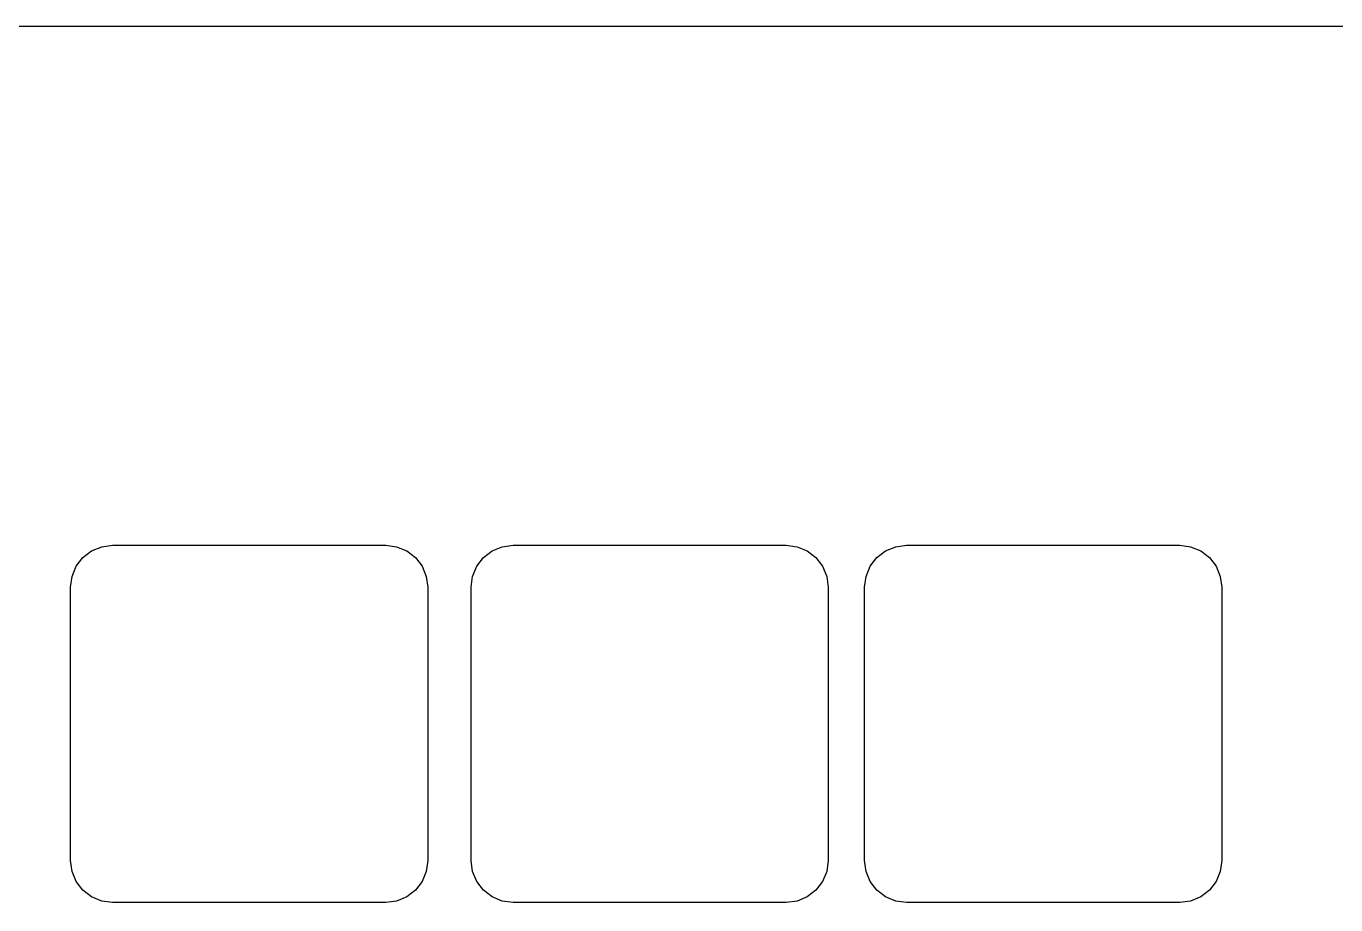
# Model space of a CAD drawing. Header units: millimetres. Extents: x 0 to 390, y 0 to 390.
# Drawn here: x 111.5 to 205, y 176.7 to 239.4 of the extents above; entities that cross this region are included whole.
import ezdxf

# ---------------------------------------------------------------- set-up
doc = ezdxf.new("R2010")
doc.units = ezdxf.units.MM
doc.layers.add('TAGLIO', color=1, linetype='CONTINUOUS')

msp = doc.modelspace()

# ---------------------------------------------------------------- linework, layer by layer
at = {"layer": 'TAGLIO'}
msp.add_lwpolyline([(363.5, 113.58), (5.6, 113.58), (5.445, 113.6), (5.3, 113.66), (5.176, 113.756), (5.08, 113.88), (5.02, 114.025), (5, 114.18), (5, 238.78), (5.02, 238.935), (5.08, 239.08), (5.176, 239.204), (5.3, 239.3), (5.445, 239.36), (5.6, 239.38), (363.5, 239.38)], dxfattribs=at)
for points in [[(137.15, 202.33), (137.926, 202.228), (138.65, 201.928), (139.271, 201.451), (139.748, 200.83), (140.048, 200.106), (140.15, 199.33), (140.15, 179.83), (140.048, 179.054), (139.748, 178.33), (139.271, 177.709), (138.65, 177.232), (137.926, 176.932), (137.15, 176.83), (117.65, 176.83), (116.874, 176.932), (116.15, 177.232), (115.529, 177.709), (115.052, 178.33), (114.752, 179.054), (114.65, 179.83), (114.65, 199.33), (114.752, 200.106), (115.052, 200.83), (115.529, 201.451), (116.15, 201.928), (116.874, 202.228), (117.65, 202.33)], [(165.75, 202.33), (166.526, 202.228), (167.25, 201.928), (167.871, 201.451), (168.348, 200.83), (168.648, 200.106), (168.75, 199.33), (168.75, 179.83), (168.648, 179.054), (168.348, 178.33), (167.871, 177.709), (167.25, 177.232), (166.526, 176.932), (165.75, 176.83), (146.25, 176.83), (145.474, 176.932), (144.75, 177.232), (144.129, 177.709), (143.652, 178.33), (143.352, 179.054), (143.25, 179.83), (143.25, 199.33), (143.352, 200.106), (143.652, 200.83), (144.129, 201.451), (144.75, 201.928), (145.474, 202.228), (146.25, 202.33)], [(193.85, 202.33), (194.626, 202.228), (195.35, 201.928), (195.971, 201.451), (196.448, 200.83), (196.748, 200.106), (196.85, 199.33), (196.85, 179.83), (196.748, 179.054), (196.448, 178.33), (195.971, 177.709), (195.35, 177.232), (194.626, 176.932), (193.85, 176.83), (174.35, 176.83), (173.574, 176.932), (172.85, 177.232), (172.229, 177.709), (171.752, 178.33), (171.452, 179.054), (171.35, 179.83), (171.35, 199.33), (171.452, 200.106), (171.752, 200.83), (172.229, 201.451), (172.85, 201.928), (173.574, 202.228), (174.35, 202.33)]]:
    msp.add_lwpolyline(points, close=True, dxfattribs=at)

doc.saveas('drawing.dxf')
